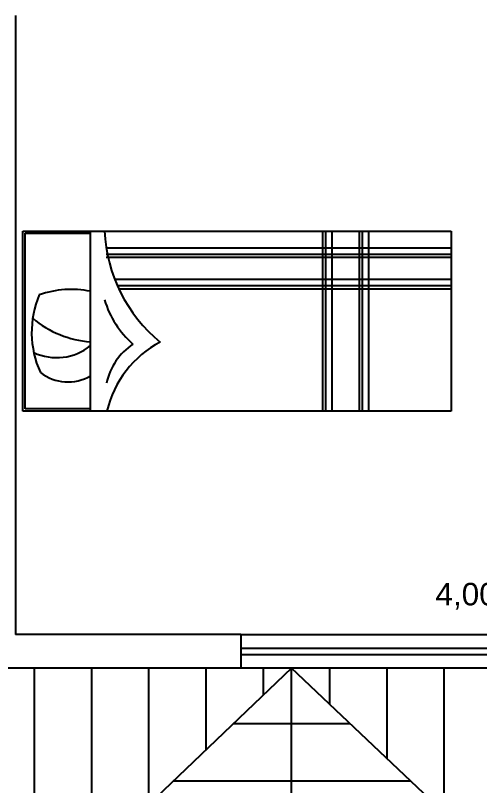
# Model space of a CAD drawing. Header units: millimetres. Extents: x 154.1 to 235.2, y 94.9 to 137.4.
# Drawn here: x 201.297 to 203.357, y 112.755 to 116.176 of the extents above; entities that cross this region are included whole.
import ezdxf

# ---------------------------------------------------------------- set-up
doc = ezdxf.new("R2010")
doc.units = ezdxf.units.MM
doc.header["$LTSCALE"] = 0.05
for name, color, linetype in [('Cotas', 6, 'Continuous'), ('Desnivel', 1, 'Continuous'), ('Janela', 2, 'Continuous'), ('MOBIL', 7, 'Continuous'), ('MOBIL-I', 251, 'Continuous'), ('P5-EQUIP', 41, 'Continuous'), ('Parede', 5, 'Continuous')]:
    doc.layers.add(name, color=color, linetype=linetype)
doc.styles.get("Standard").update_dxf_attribs({"font": 'arial.ttf'})
doc.dimstyles.new('ISO-25', dxfattribs={"dimtxt": 0.3, "dimasz": 2.5, "dimexe": 1.25, "dimexo": 0.625, "dimgap": 0.2, "dimtad": 1, "dimzin": 1, "dimtxsty": 'Standard', "dimcen": 2.5, "dimse1": 1, "dimse2": 1, "dimsd1": 1, "dimsd2": 1, "dimclrd": 6, "dimclrt": 2, "dimadec": 0, "dimazin": 0, "dimtfac": 1, "dimtmove": 0, "dimatfit": 3, "dimfxl": 1, "dimarcsym": 0})

# ---------------------------------------------------------------- blocks, each defined once
blk = doc.blocks.new('Camaslt1')
at = {"layer": 'MOBIL'}
for p, q in [((-0.4, -1.9), (-0.4, 0)), ((-0.4, 0), (0.4, 0)), ((0.4, 0), (0.4, -1.9)), ((0.4, -1.9), (-0.4, -1.9))]:
    blk.add_line(p, q, dxfattribs=at)
at = {"layer": 'MOBIL-I'}
for p, q in [((-0.39, -0.01), (0.39, -0.01)), ((-0.39, -0.3), (-0.39, -0.01)), ((0.39, -0.01), (0.39, -0.3)), ((-0.4, -0.3), (0.4, -0.3)), ((0.2836, -0.3699), (0.2836, -1.9)), ((0.2975, -0.3699), (0.2975, -1.9)), ((0.3255, -0.3699), (0.3255, -1.9)), ((0.1856, -0.4071), (0.1856, -1.9)), ((0.1437, -0.425), (0.1437, -1.9)), ((0.1577, -0.4186), (0.1577, -1.9)), ((0.4, -1.3293), (-0.4, -1.3293)), ((0.4, -1.3433), (-0.4, -1.3433)), ((0.4, -1.3712), (-0.4, -1.3712)), ((0.4, -1.4924), (-0.4, -1.4924)), ((0.4, -1.5064), (-0.4, -1.5064)), ((0.4, -1.5343), (-0.4, -1.5343))]:
    blk.add_line(p, q, dxfattribs=at)
for centre, radius, start, end in [((-0.0504, -0.4675), 0.4287, 67.0115, 114.54), ((0.0748, -0.1501), 0.2374, 154.5854, 219.1554), ((0.3551, -0.3324), 0.4485, 139.8836, 175.8528), ((-0.0719, -0.1998), 0.1986, 142.0228, 210.2873), ((-0.3018, -0.2151), 0.4423, 348.9387, 18.7606), ((-0.5065, -0.828), 0.4675, 27.8443, 76.8288), ((-0.3314, -0.6411), 0.2753, 33.7175, 78.2153), ((0.218, -0.7711), 0.4273, 106.9145, 138.5644), ((0.4269, -1.0322), 0.67, 92.2992, 140.9071)]:
    blk.add_arc(centre, radius, start, end, dxfattribs=at)
blk = doc.blocks.new('*D89')
at = {"layer": 'Defpoints', "color": 0}
for p in [(201.2968, 113.4261), (205.2968, 113.4261), (201.2968, 113.3361)]:
    blk.add_point(p, dxfattribs=at)
at = {"layer": 'Cotas', "color": 2, "insert": (203.2968, 113.5962), "char_height": 0.1, "attachment_point": 5}
blk.add_mtext('4,00', dxfattribs=at)

msp = doc.modelspace()

# ---------------------------------------------------------------- hatches: boundary and pattern name
at = {"layer": 'P5-EQUIP'}
h = msp.add_hatch(dxfattribs=at)
h.set_pattern_fill('LINE', color=256, scale=0.08, angle=90, style=0)
h.set_pattern_definition([(90, (-1.81896, 0), (-0.254, 2e-17), [])])
h.paths.add_polyline_path([(202.5218, 113.2761), (202.2968, 113.2761), (201.1468, 113.2761), (201.1468, 115.9261), (198.3968, 115.9261), (198.3968, 113.7761), (198.3968, 110.6261), (199.7468, 110.6261)])
h.paths.add_polyline_path([(199.8789, 113.0225), (199.6858, 113.357), (200.072, 113.357)], flags=16)
h = msp.add_hatch(dxfattribs=at)
h.set_pattern_fill('LINE', color=256, scale=0.08, angle=90, style=0)
h.paths.add_polyline_path([(212.2282, 110.6521), (212.7456, 111.1694), (212.7456, 111.2987), (211.496, 112.5483), (209.3504, 114.6939), (209.2432, 114.5867), (207.9326, 113.2761), (204.2968, 113.2761), (202.5218, 113.2761), (205.2968, 110.6521)])
h.paths.add_polyline_path([(208.1635, 112.1121), (207.9704, 111.7777), (207.7773, 112.1121)], flags=16)
h = msp.add_hatch(dxfattribs=at)
h.set_pattern_fill('LINE', color=256, scale=0.08, style=0)
h.set_pattern_definition([(0, (-1.81896, 0), (0, 0.254), [])])
h.paths.add_polyline_path([(202.5218, 113.2761), (202.5218, 97.6261), (205.2968, 97.6261), (205.2968, 110.6521)])
h.paths.add_polyline_path([(203.7703, 104.6823), (204.1047, 104.4892), (203.7703, 104.2961)], flags=16)
h.paths.add_polyline_path([(202.5218, 113.2761), (199.7468, 110.6261), (199.7468, 97.6261), (202.5218, 97.6261)])
h.paths.add_polyline_path([(201.2733, 104.6823), (201.2733, 104.2961), (200.9388, 104.4892)], flags=16)

# ---------------------------------------------------------------- linework, layer by layer
at = {"layer": 'Desnivel'}
for p, q in [((202.2968, 113.4261), (204.2968, 113.4261)), ((202.5218, 113.2761), (199.7468, 110.6261)), ((204.2968, 113.2761), (202.2968, 113.2761)), ((202.5218, 97.6261), (202.5218, 113.2761)), ((205.2968, 110.6521), (202.5218, 113.2761))]:
    msp.add_line(p, q, dxfattribs=at)
at = {"layer": 'Janela'}
for p, q in [((202.2968, 113.3661), (204.2968, 113.3661)), ((204.2968, 113.3361), (202.2968, 113.3361))]:
    msp.add_line(p, q, dxfattribs=at)
at = {"layer": 'Parede'}
for p, q in [((201.2968, 116.1761), (201.2968, 113.4261)), ((202.2968, 113.4261), (201.2968, 113.4261)), ((202.2968, 113.4261), (202.2968, 113.2761)), ((202.2968, 113.2761), (201.1468, 113.2761))]:
    msp.add_line(p, q, dxfattribs=at)

# ---------------------------------------------------------------- block references
at = {"rotation": 90.00000000000728}
msp.add_blockref('Camaslt1', (201.33, 114.8184), dxfattribs=at)

# ---------------------------------------------------------------- dimensions: what is measured, and where the dimension line sits
at = {"layer": 'Cotas'}
dim = msp.add_linear_dim(base=(201.2968, 113.3361), p1=(205.2968, 113.4261), p2=(201.2968, 113.4261), dimstyle='ISO-25', override={"dimtxt": 0.1}, dxfattribs=at)
dim.commit()
dim.dimension.update_dxf_attribs({"geometry": '*D89', "text_midpoint": (203.2968, 113.3361), "dimtype": 160})

doc.saveas('drawing.dxf')
